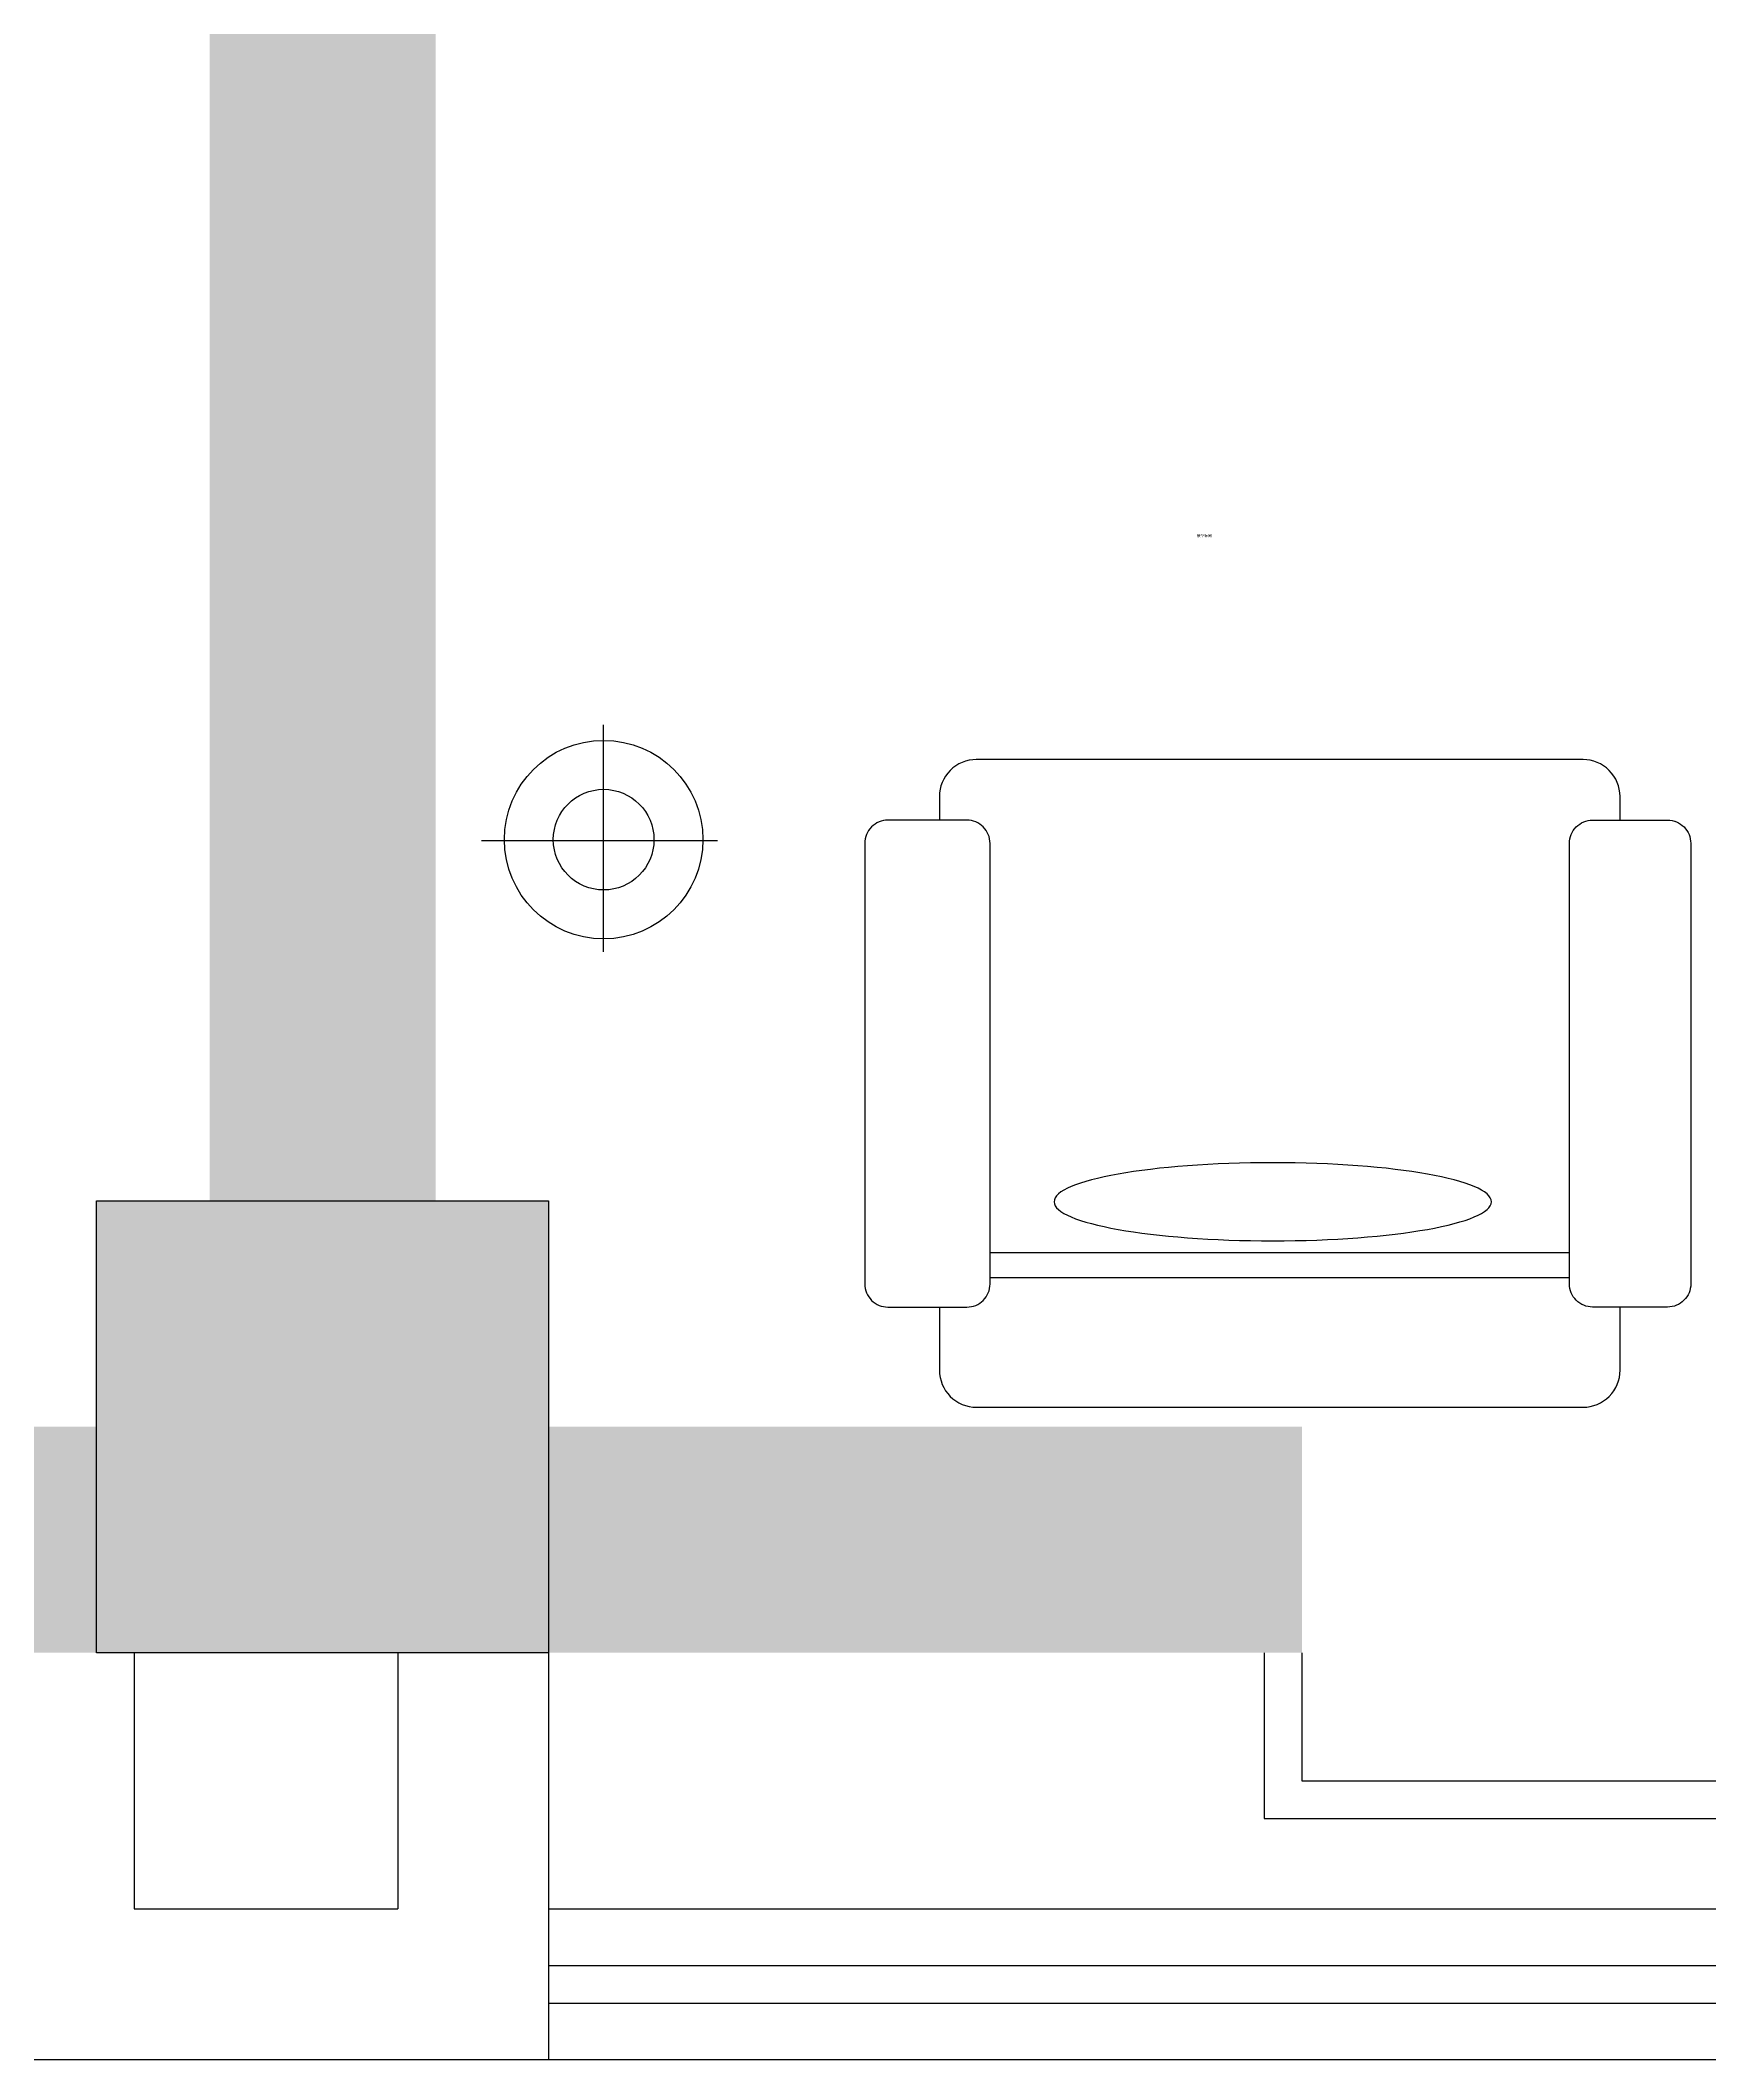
# Model space of a CAD drawing. Header units: centimetres. Extents: x 8510 to 16419, y -974 to 2536.
# Drawn here: x 9653.1 to 9874.7, y -241.9 to 26.1 of the extents above; entities that cross this region are included whole.
import ezdxf

# ---------------------------------------------------------------- set-up
doc = ezdxf.new("R2010")
doc.units = ezdxf.units.CM
for name, color, linetype in [('4', 4, 'Continuous'), ('5', 5, 'Continuous'), ('AXIS', 3, 'Continuous'), ('L5', 5, 'Continuous'), ('窗线', 2, 'Continuous'), ('轴线', 1, 'Continuous')]:
    doc.layers.add(name, color=color, linetype=linetype)
doc.styles.add('文3.5', font='', dxfattribs={"height": 3.5})
doc.styles.get('文3.5').set_extended_font_data('PMingLiU')

# ---------------------------------------------------------------- blocks, each defined once
blk = doc.blocks.new('14')
at = {"layer": '5'}
for p, q in [((-328465.5, -97349.5), (-328465.5, -97035.9)), ((-328612.8, -97198.2), (-328311.3, -97198.2))]:
    blk.add_line(p, q, dxfattribs=at)
for radius in [131.8, 66.8]:
    blk.add_circle((-328463.8, -97198.2), radius, dxfattribs=at)
blk = doc.blocks.new('31')
at = {"layer": 'L5', "linetype": 'Continuous', "ltscale": 0.83333}
for p, q in [((-304216.1, -130523), (-304216.1, -130523)), ((-303642.4, -130664.4), (-303642.4, -131433.5))]:
    blk.add_line(p, q, dxfattribs=at)
for points in [[(-304186, -130503.3), (-303601.1, -130503.3, -0.414214), (-303570.5, -130534), (-303570.5, -130633.7, -0.414214), (-303601.1, -130664.4), (-304186, -130664.4, -0.414214), (-304216.7, -130633.7), (-304216.7, -130534, -0.414214)], [(-304186, -131599.8), (-303601.1, -131599.8, 0.414214), (-303570.5, -131569.1), (-303570.5, -131464.2, 0.414214), (-303601.1, -131433.5), (-304186, -131433.5, 0.414214), (-304216.7, -131464.2), (-304216.7, -131569.1, 0.414214)]]:
    blk.add_lwpolyline(points, format="xyb", close=True, dxfattribs=at)
for points in [[(-304216.7, -130597.2), (-304248.1, -130597.2, 0.414214), (-304297.2, -130646.3), (-304297.2, -131326.9)], [(-303570.5, -131500.7), (-303486.7, -131500.7, 0.414214), (-303437.6, -131451.7), (-303437.6, -130646.3, 0.414214), (-303486.7, -130597.2), (-303570.5, -130597.2)], [(-304297.2, -130771), (-304297.2, -131451.7, 0.414214), (-304248.1, -131500.7), (-304216.7, -131500.7)]]:
    blk.add_lwpolyline(points, format="xyb", dxfattribs=at)
blk.add_lwpolyline([(-303609.6, -131433.5), (-303609.6, -130664.4)], dxfattribs=at)
blk.add_ellipse((-303710.3, -131058.2), major_axis=(0, 290.3), ratio=0.178635, start_param=3.141593, end_param=9.424778, dxfattribs=at)

msp = doc.modelspace()

# ---------------------------------------------------------------- linework, layer by layer
at = {"layer": '窗线', "color": 7}
for p, q in [((9815.58, -187.87), (9815.58, -209.87)), ((9820.58, -187.87), (9820.58, -204.87)), ((9820.58, -204.87), (10080.58, -204.87)), ((9815.58, -209.87), (10080.58, -209.87)), ((9720.58, -221.87), (10450.58, -221.87)), ((9720.58, -229.37), (10450.58, -229.37)), ((9720.58, -234.37), (10450.58, -234.37)), ((9720.58, -241.87), (10450.58, -241.87))]:
    msp.add_line(p, q, dxfattribs=at)
at = {"layer": '轴线', "color": 7}
for p, q in [((9665.58, -187.87), (9665.58, -221.87)), ((9700.58, -187.87), (9700.58, -221.87)), ((9720.58, -187.87), (9720.58, -241.87)), ((9665.58, -221.87), (9700.58, -221.87)), ((9645.58, -241.87), (9720.58, -241.87))]:
    msp.add_line(p, q, dxfattribs=at)
msp.add_lwpolyline([(9660.58, -127.87), (9720.58, -127.87), (9720.58, -187.87), (9660.58, -187.87)], close=True, dxfattribs=at)
for points in [[(9675.58, -142.87), (9705.58, -142.87), (9675.58, 42.13), (9705.58, 42.13)], [(9660.58, -127.87), (9720.58, -127.87), (9660.58, -187.87), (9720.58, -187.87)], [(9560.58, -187.87), (9820.58, -187.87), (9560.58, -157.87), (9820.58, -157.87)]]:
    msp.add_solid(points, dxfattribs=at)

# ---------------------------------------------------------------- block references
at = {"layer": '4', "color": 7, "linetype": 'Continuous', "xscale": 0.1, "yscale": 0.1, "zscale": 0.1, "rotation": 270.0013141510748}
msp.add_blockref('31', (22923.22, -30498.74), dxfattribs=at)
at = {"layer": '5', "color": 7, "linetype": 'Continuous', "xscale": 0.1, "yscale": 0.1, "zscale": 0.1, "rotation": 90}
msp.add_blockref('14', (8.06, 32766.43), dxfattribs=at)

# ---------------------------------------------------------------- texts
at = {"layer": 'AXIS', "color": 7, "style": '文3.5'}
msp.add_text('豪华标间', height=0.35, dxfattribs=at).set_placement((9806.63, -39.78))

doc.saveas('drawing.dxf')
